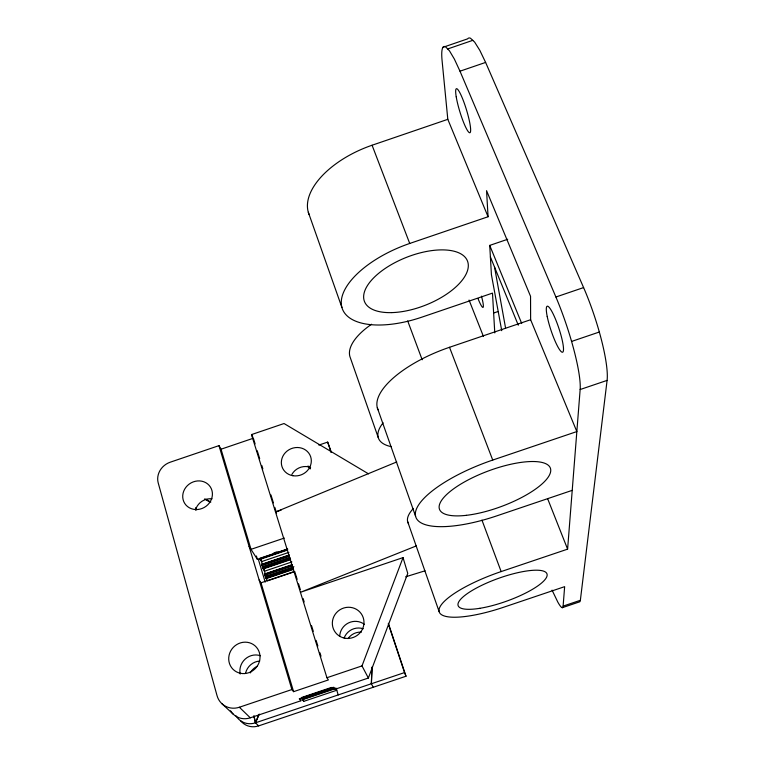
<?xml version="1.0" encoding="UTF-8"?>
<svg xmlns="http://www.w3.org/2000/svg" width="765" height="765" viewBox="0 0 765 765"><rect width="100%" height="100%" fill="white"/><g stroke="black" fill="none" stroke-linecap="round" stroke-linejoin="round"><path stroke-width="1.15" d="M373.224 687.276L371.369 683.757L372 667.061M371.369 683.757L372.058 667.415M442.964 47.315L467.616 38.862A66.517 11.14 73.2 0 1 470.504 38.25L474.663 42.132L479.818 50.356L485.612 62.424L583.599 287.583A70.265 13.168 71.6 0 1 607.094 380.396L580.358 600.296L563.116 606.11L564.647 586.659L503.839 607.171A67.205 17.251 -19.7 0 1 439.005 610.795A67.205 17.251 -19.7 0 1 501.152 571.579L567.601 549.146L580.147 389.528A70.246 11.762 71.5 0 0 555.897 297.011L459.995 71.193L454.372 59.077L449.438 50.777L445.555 46.808A66.488 9.955 73 0 0 442.094 60.731L447.812 119.33L488.07 216.744L409.715 243.461A78.833 36.691 -21.5 0 0 341.506 305.618A78.833 36.691 -21.5 0 0 421.85 317.159L492.478 293.119L494.783 332.918M230.533 710.79A17.997 17.107 -53.4 0 0 250.298 717.819L300.865 700.778L299.268 698.78L333.234 687.324L334.601 689.408L368.367 678.029L407.755 573.396L403.031 557.609L300.425 592.301L416.399 545.875M368.367 678.029L361.998 665.904L403.031 557.609M388.362 623.332L406.005 676.231L258.627 725.889L255.462 722.82L258.599 715.189M236.031 715.897A17.672 16.83 -54.3 0 0 255.462 722.82L259.249 714.099M293.779 571.952L267.377 580.884L264.566 573.989L265.924 576.045M291.895 561.94L264.47 571.226L261.649 564.312M396.719 461.955L275.524 512.015L281.147 510.102M447.659 48.96L472.76 40.354M459.995 71.193L485.612 62.424M309.079 214.477A76.366 40.593 -22.1 0 1 372.077 145.235L447.812 119.33M501.744 330.681L491.417 274.712L489.724 245.402L507.702 239.273M493.635 313.028L497.939 311.565M555.897 297.011L583.599 287.583M378.025 409.772A81.444 32.226 -20.9 0 1 449.514 347.291L530.623 319.722L530.547 296.304L486.559 190.676L488.07 216.744M284.341 538.063L251.006 549.346L221.037 449.208L218.981 445.632L170.241 462.194A17.356 15.73 -33.4 0 0 158.212 482.925L217.05 695.681A18.685 17.7 -51.8 0 0 239.369 707.243L250.298 717.819M218.981 445.632L291.886 689.542L293.588 691.665L328.386 679.932L326.932 677.723L251.503 434.587L284.045 423.533L368.501 473.841M221.037 449.208L253.349 438.23L255.108 443.91M571.57 341.448L599.339 332.02M318.852 445.087L327.678 442.094L331.379 452.488M580.147 389.528L607.094 380.396M572.22 490.355L496.934 515.811A84.265 26.976 -20.4 0 1 415.376 514.826A84.265 26.976 -20.4 0 1 492.727 460.061L576.848 431.565L530.623 319.722M273.832 552.904L277.131 551.785M287.248 549.06L259.756 558.364L261.573 561.615L288.921 552.359M249.084 546.344L257.423 559.416L287.755 549.146M259.966 558.909L287.458 549.595M260.157 559.33L287.64 550.025M261.611 564.369L289.18 554.988M261.63 564.599L289.18 555.275M261.707 564.981L289.266 555.648M261.831 565.488L289.409 556.155M262.204 566.741L289.792 557.398M262.433 567.401L290.012 558.058M262.653 568.013L290.241 558.68M262.873 568.558L290.442 559.225M263.055 568.978L290.624 559.645M264.527 574.046L292.173 564.647M264.547 574.285L292.182 564.933M264.623 574.668L292.268 565.316M264.747 575.184L292.402 565.823M265.13 576.447L293.903 566.712M265.35 577.106L293.024 567.745M265.579 577.718L293.244 568.366M265.79 578.264L293.454 568.902M265.981 578.684L293.626 569.323M259.144 579.994L261.008 582.806L294.688 571.407L297.145 579.325M239.369 707.243L291.886 689.542M326.932 677.723L361.998 665.904M562.332 607.678L579.43 601.912A45.613 5.422 70.4 0 0 580.358 600.296M331.522 687.419L301.573 697.517L302.041 698.827L303.686 701.39L336.772 690.24L335.519 688.137M301.812 698.196L333.98 687.352M302.041 698.827L334.2 687.984M302.252 699.353L334.41 688.51M302.433 699.736L334.573 688.902M253.884 715.983L255.462 722.82L404.542 672.578L406.005 676.231M405.68 576.8L425.044 570.805M205.814 499.153L210.824 502.07M204.599 498.923L209.543 501.955M221.793 703.599L233.344 714.281M310.198 468.735L307.96 466.048L310.121 468.792M251.503 434.587L252.89 437.322M552.062 590.14L557.828 602.122A45.604 4.839 70.5 0 0 563.116 606.11M489.724 245.402L521.701 323.423M490.384 256.916L518.288 325.202M469.05 300.062L483.442 336.437M547.597 498.598L567.601 549.146M372.077 145.235L409.715 243.461M449.514 347.291L492.727 460.061M407.697 320.946L422.175 359.77M481.95 520.104L501.152 571.579M195.591 507.769L196.395 509.949M308.314 212.259L341.917 307.492M377.317 407.802L415.615 516.327M378.216 437.475L349.911 356.576A62.07 26.966 -20.7 0 1 371.589 324.245M407.668 521.663L439.12 611.57M327.678 442.094L331.073 452.258M388.343 624.001L404.542 672.578M336.122 688.165L338.226 694.926M257.222 450.709L259.689 458.656M261.802 465.464L262.854 468.869M270.953 494.955L273.421 502.892M274.836 507.434L276.595 513.105M298.551 583.848L300.31 589.499M303.112 598.546L304.164 601.931M311.537 625.674L313.296 631.326M316.098 640.372L317.858 646.023M319.961 652.803L321.013 656.198M260.999 559.703L262.5 564.675M263.868 569.236L265.34 574.113M303.007 699.114L303.686 701.39M258.341 559.272L265.197 582.098M300.176 698.493L300.865 700.778M256.39 555.992L257.423 559.416M261.008 582.806L293.588 691.665M254.009 716.002L255.462 722.82M494.534 267.052L505.589 328.128M391.345 446.674A63.696 24.078 -20.3 0 1 383.122 422.825M481.453 296.151A17.997 2.219 71.8 0 1 483.069 307.377A17.997 2.219 71.8 0 1 478.001 298.57M408.567 523.652A65.388 20.884 -20 0 1 413.358 508.467M240.21 674.032A15.51 14.764 -48.4 0 1 245.202 659.067A15.51 14.764 -48.4 0 1 260.473 655.739M291.895 474.424A14.65 13.607 -24.2 0 1 310.6 467.444M195.467 510.102A14.698 13.521 -33.7 0 1 212.029 498.809M339.708 636.423A15.376 14.946 -32.6 0 1 364.456 624.383M250.251 672.932A15.061 14.382 -49.7 0 1 257.203 666.248M258.627 725.88A17.471 16.648 -54.8 0 1 240.669 720.831M348.008 638.622A14.927 14.554 -33.8 0 1 361.376 632.12M344.097 638.067A15.099 14.707 -33.3 0 1 363.232 628.754M245.613 672.98A15.233 14.525 -49.2 0 1 259.698 661.037M456.227 96.849A22.988 3.433 73 0 0 469.079 132.479A22.988 3.433 73 0 0 464.192 102.95A22.988 3.433 73 0 0 456.227 96.849M391.862 312.608A55.338 25.733 -21.5 0 0 468.266 264.451A55.338 25.733 -21.5 0 0 387.788 266.755A55.338 25.733 -21.5 0 0 391.862 312.608M547.205 316.442A24.279 4.064 71.5 0 0 562.074 352.206A24.279 4.064 71.5 0 0 555.39 318.909A24.279 4.064 71.5 0 0 547.205 316.442M466.411 515.323A59.144 18.924 -20.4 0 0 550.743 470.599A59.144 18.924 -20.4 0 0 467.616 480.21A59.144 18.924 -20.4 0 0 466.411 515.323M479.856 608.309A47.181 12.106 -19.7 0 0 547.147 575.117A47.181 12.106 -19.7 0 0 480.621 585.885A47.181 12.106 -19.7 0 0 479.856 608.309M292.928 475.725A15.185 14.019 -24.1 0 0 310.676 456.782A15.185 14.019 -24.1 0 0 285.383 452.631A15.185 14.019 -24.1 0 0 292.928 475.725M197.666 509.5A15.233 13.923 -33.2 0 0 210.385 486.989A15.233 13.923 -33.2 0 0 184.661 489.179A15.233 13.923 -33.2 0 0 197.666 509.5M244.666 673.563A16.103 15.271 -46.9 0 0 257.786 649.064A16.103 15.271 -46.9 0 0 230.657 651.025A16.103 15.271 -46.9 0 0 244.666 673.563M344.776 638.173A15.96 15.453 -31.4 0 0 363.232 617.68A15.96 15.453 -31.4 0 0 336.457 612.689A15.96 15.453 -31.4 0 0 344.776 638.173"/></g></svg>
